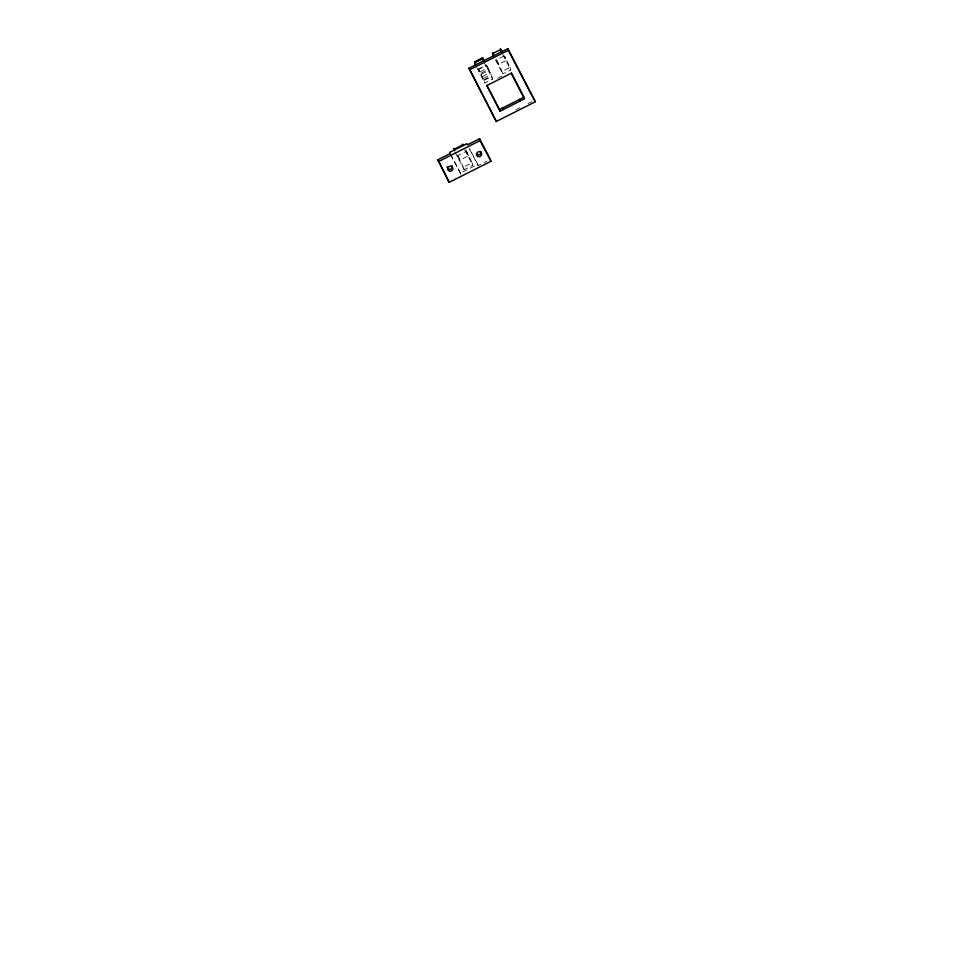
<?xml version="1.0" encoding="UTF-8"?>
<svg xmlns="http://www.w3.org/2000/svg" width="973" height="973" viewBox="0 0 973 973"><rect width="100%" height="100%" fill="white"/><g stroke="black" fill="none" stroke-linecap="round" stroke-linejoin="round"><path stroke-width="0.73" stroke-dasharray="4.87 3.65" d="M478.181 69.083L486.111 65.045L487.12 66.821L488.349 69.472L480.419 73.498L478.181 69.083L480.431 73.462M457.517 155.716L459.743 160.18L468.378 155.826L467.454 153.722L466.152 151.362L457.517 155.716L459.743 160.18M486.099 65.094L488.349 69.472M466.14 151.399L468.378 155.826M504.099 55.984L496.181 59.973L497.106 62.077L498.407 64.437L506.325 60.448L504.099 55.984L506.325 60.448M498.407 64.437L496.181 59.973M480.139 71.82L488.045 67.83L486.792 65.349L478.886 69.338L484.834 83.009L492.752 79.02L488.045 67.83M481.331 74.252L489.249 70.263M482.389 76.478L490.307 72.489M483.24 78.351L491.158 74.362M483.812 79.75L491.73 75.76M484.043 80.431L491.961 76.441M509.961 67.38L510.74 69.947L502.822 73.936L502.044 71.37L509.961 67.38L504.792 56.288M497.823 78.12L501.691 76.162M515.897 109.694L519.923 107.662M527.962 103.612L531.988 101.593M472.014 162.771L472.793 165.337L464.157 169.691L463.367 167.125L472.014 162.771L465.617 149.319M450.742 154.902L460.849 174.325L460.472 173.097L477.743 164.401L469.667 148.845M469.363 148.784L478.12 165.629L486.682 161.311M502.713 54.488L510.74 69.947M495.464 59.767L502.822 73.936M484.043 62.272L492.752 79.02M476.794 67.551L484.834 83.009M464.717 149.806L472.793 165.337M454.744 151.569L464.157 169.691M450.365 153.661L460.472 173.097M496.875 60.277L502.044 71.37M458.198 156.021L463.367 167.125M477.743 164.401L478.12 165.629"/><path stroke-width="1.46" d="M475.456 64.972L474.569 61.798L475.627 63.33M484.469 60.971L482.486 57.796L483.374 60.983M474.52 61.968L482.486 57.796M476.271 61.591L482.863 58.271M474.739 62.6L482.644 58.611M493.445 55.899L492.727 53.539L500.645 49.55L500.487 48.735L502.457 51.897M468.974 68.232L507.845 48.65L534.663 100.243L535.162 101.873L496.303 121.467L468.974 68.232L496.303 121.467M469.485 69.874L508.344 50.292L507.845 48.65M500.025 111.165L486.731 85.6L511.202 73.267L524.496 98.832L500.025 111.165L499.526 109.523L523.997 97.191L511.409 72.975M437.838 159.767L450.073 153.6L449.696 152.372L466.967 143.663L467.344 144.892L479.58 138.725L490.356 159.463L490.915 161.299L449.173 182.34L437.838 159.767L449.173 182.34M438.397 161.615L480.139 140.574L479.58 138.725M493.615 54.269L492.569 52.724L492.727 53.539M463.574 145.646L462.528 144.101L462.686 144.904L454.05 149.258L453.892 148.455L454.938 150M508.344 50.292L535.162 101.873M486.938 85.296L499.526 109.523M480.139 140.574L490.915 161.299M519.679 99.368L520.178 101.01M500.645 49.55L501.363 51.91M502.409 108.076L502.907 109.706M480.905 151.447A2.578 2.493 -17 0 1 476.393 153.843M451.995 165.69A2.578 2.493 -17 0 1 450.244 169.302A2.578 2.493 -17 0 1 447.13 166.784M477.986 156.495A2.578 2.493 -17 0 0 481.623 153.916A2.578 2.493 -17 0 0 477.561 152.202A2.578 2.493 -17 0 0 477.986 156.495M449.465 171.102A2.578 2.493 -17 0 0 452.786 168.134A2.578 2.493 -17 0 0 448.541 166.894A2.578 2.493 -17 0 0 449.465 171.102"/></g></svg>
